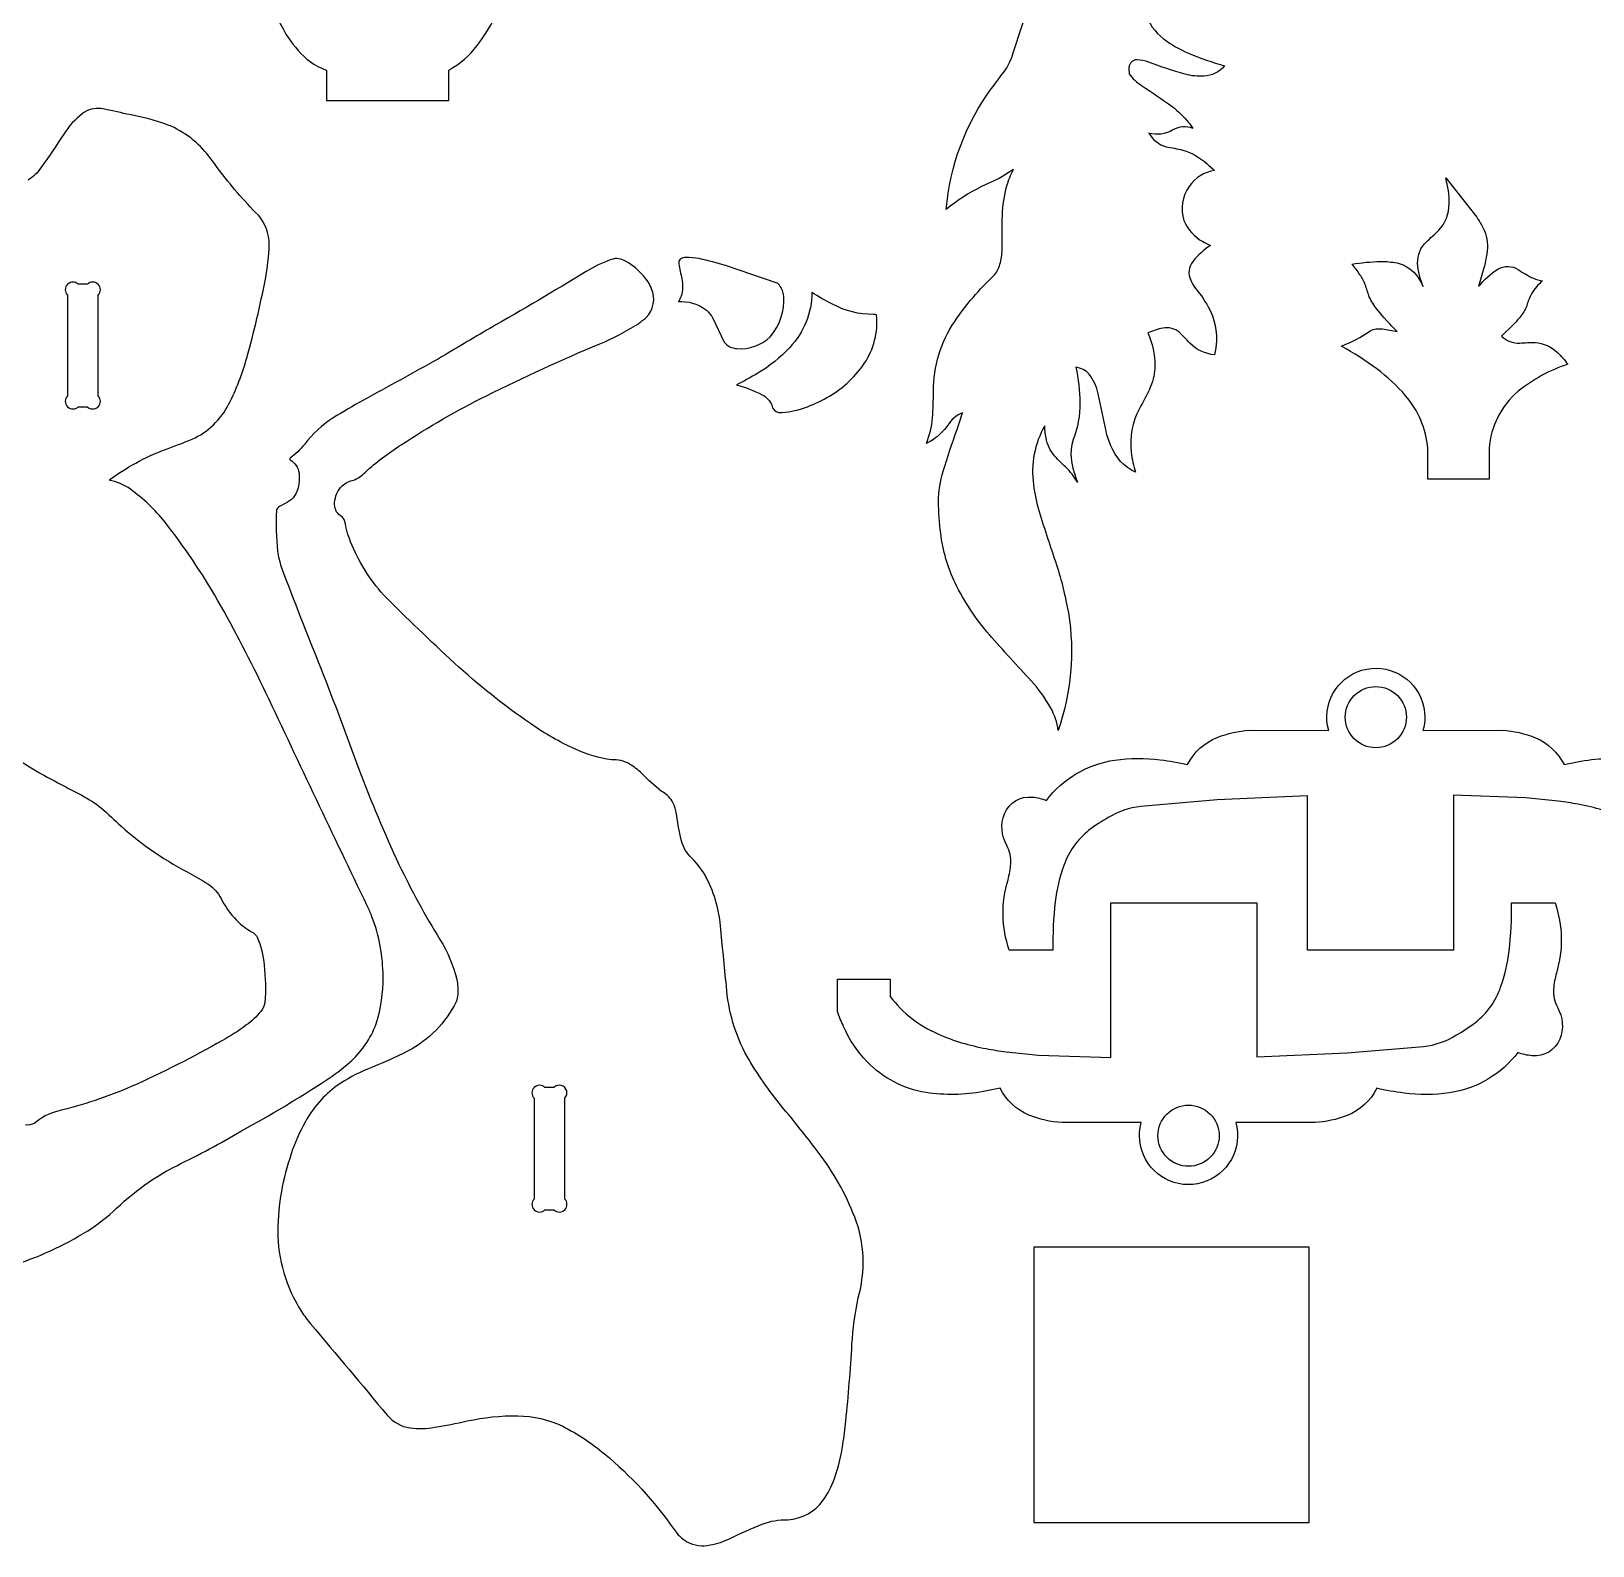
# Model space of a CAD drawing. Extents: x -354 to 404, y -248 to 385.
# Drawn here: x -60.1 to 93, y -239 to -90.5 of the extents above; entities that cross this region are included whole.
import ezdxf

# ---------------------------------------------------------------- set-up
doc = ezdxf.new("R2010")
doc.units = 0
doc.header["$MEASUREMENT"] = 0
doc.layers.get('0').update_dxf_attribs({"linetype": 'CONTINUOUS'})

msp = doc.modelspace()

# ---------------------------------------------------------------- linework, layer by layer
for points in [[(49.09, -88.64, 0.159769), (50.89, -91.24, 0.065779), (53.35, -92.65, 0.029941), (56.88, -93.9, -0.206916), (54.83, -94.9, -0.081775), (53.01, -94.72, -0.016954), (49.43, -93.53, 0.064515), (48.27, -93.3, 0.399711), (47.5, -94.04, 0.045603), (47.52, -94.67, 0.096194), (48.73, -95.82, -0.015351), (51.73, -97.87, -0.055443), (53.35, -99.45, -0.026995), (53.76, -100.03, 0.229102), (51.81, -100.18, -0.208807), (49.45, -100.48, 0.204628), (51.14, -101.82, -0.016988), (52.78, -102.15, -0.107431), (55.15, -103.49, -0.022475), (55.89, -104.15, 0.218712), (53.41, -105.72, 0.242792), (52.89, -109.05, 0.171211), (54.73, -111.12, 0.034263), (55.48, -111.5, 0.079498), (53.78, -113.05, 0.288426), (53.55, -114.91, 0.058521), (54.4, -116.2, -0.0702), (55.68, -118.4, -0.147236), (55.9, -122.22, -0.181166), (53.47, -121.09, 0.021509), (52.46, -120.03, 0.230598), (50.83, -119.6, 0.065123), (49.35, -120.08, -0.102302), (50.05, -123.31, -0.091665), (49.62, -125.33, -0.024357), (48.53, -127.5, 0.156722), (47.72, -131.78, 0.053485), (48.15, -133.74, -0.192414), (45.72, -131.13, -0.043722), (45.25, -129.72, -0.004509), (44.48, -126.04, 0.118447), (43.6, -124.13, 0.179303), (42.29, -123.43, -0.045794), (42.69, -126.93, -0.090782), (42.04, -130.53, 0.149509), (42, -133.34, 0.02609), (42.46, -134.72, 0.066918), (41.29, -133.22, -0.012755), (40.23, -132.17, -0.141985), (39.37, -130.35, -0.037855), (39.24, -129.17, 0.165969), (38.14, -134.95, 0.039609), (38.69, -137.57, 0.008308), (40.4, -142.81, -0.030814), (41.56, -147.52, -0.124766), (40.55, -159.06, 0.102562), (39.81, -156.81, 0.056957), (37.93, -154.21, -0.00545), (33.81, -149.66, -0.063267), (30.45, -144.59, -0.079245), (29.04, -139.72, -0.027955), (28.82, -136.62, -0.072759), (29.28, -133.64, -0.014972), (30.65, -129.54, 0.011768), (31.18, -127.9, 0.164845), (29.72, -129.16, -0.068298), (28.34, -130.52, -0.044943), (27.64, -130.92, 0.076702), (28.23, -128.41, 0.025079), (28.32, -125.81, -0.150388), (30.42, -118.94, -0.05506), (34.25, -114.46, 0.123663), (34.85, -113.34, 0.057019), (35.06, -111.95, -0.011127), (35.09, -108.54, -0.053994), (35.52, -105.67, -0.057119), (36.19, -104.06), (34.78, -104.92), (33.03, -105.73, 0.059006), (29.58, -107.98, -0.138745), (34, -96.14, 0.003131), (35.39, -94.28, 0.075431), (36.15, -92.63, -0.049842), (41.93, -78.71, 0.025525)], [(-37.28, -86.7, 0.016691), (-35.15, -90.77, 0.072661), (-33.1, -93.23, 0.093343), (-31.18, -94.3), (-31.18, -97.3), (-19.18, -97.3), (-19.18, -94.3, 0.105285), (-16.4, -91.9, 0.055213), (-14.35, -88.5, -0.012702)], [(-62.11, -211.54, 0.06409), (-54.59, -208.11, 0.047462), (-51.77, -205.9, -0.03057), (-48.57, -203.3, -0.031108), (-45.86, -201.72, 0.01828), (-39.51, -198.32, 0.017587), (-31.2, -193.34, 0.027584), (-28.92, -191.62, 0.123049), (-26.3, -187.81, 0.081136), (-25.63, -183.2, 0.090106), (-26.72, -177.31, 0.018928), (-27.19, -176.25, -0.000508), (-37.12, -155.37, 0.018697), (-41.85, -146.28, 0.035354), (-47.01, -138.62, 0.06546), (-50.39, -135.4, 0.096465), (-52.49, -134.51, -0.069768), (-47.05, -131.53, 0.011863), (-44.35, -130.5, 0.168714), (-40.77, -127.08, 0.05114), (-38.99, -122.51, 0.019508), (-37.17, -114.81, 0.03904), (-36.79, -111.4, 0.178461), (-37.86, -108.53, -0.034466), (-41.8, -103.99, 0.021976), (-43.09, -102.29, 0.137779), (-47.32, -99.47, 0.031604), (-50.76, -98.62, 0.007114), (-53.26, -98.08, 0.189702), (-55.1, -98.56, 0.082574), (-56.94, -100.58, -0.009721), (-59.17, -103.89, -0.099403), (-60.43, -105.09, -0.318601)], [(96.27, -167.73, 0.059209), (91.53, -166.29, 0.014857), (89.59, -165.97), (86.41, -165.65), (79.33, -165.4), (79.33, -180.58), (65, -180.58), (65, -165.47), (56.14, -165.86), (48.65, -166.49, 0.102498), (45.47, -167.59, 0.030753), (43.57, -168.84, 0.139466), (41.1, -172.3, 0.060508), (40.27, -175.86, 0.03116), (40.03, -180.58), (35.76, -180.58, -0.157017), (35.64, -173.7, 0.035516), (35.92, -172.13, 0.137176), (35.53, -170.34, -0.223614), (35.28, -167.21, -0.331307), (38.03, -165.59, -0.077138), (39.4, -165.91, -0.196321), (46.11, -161.96, -0.070369), (50.57, -161.93, -0.029269), (53.24, -162.4, -0.181597), (56.16, -159.73, -0.07802), (59.3, -159.03), (67.08, -159.05, -0.41005), (70.34, -153.15, -0.41005), (76.29, -156.32, -0.144558), (76.32, -159.05), (84.1, -159.03, -0.081978), (87.36, -159.77, -0.173701), (90.16, -162.4), (91.81, -162.07, -0.082916), (97.45, -161.98, -0.161544)], [(-66.17, -157.59, 0.089508), (-59.33, -163.19, 0.007521), (-55.18, -165.41, -0.046189), (-53.23, -166.67, -0.011503), (-51.32, -168.44, 0.061887), (-44.38, -173.17, -0.031072), (-42.59, -174.25, -0.123828), (-41.4, -175.74, 0.080541), (-39.77, -177.89, 0.042401), (-38.35, -178.9, -0.144644), (-37.97, -179.31, -0.077141), (-37.3, -182.05, -0.053762), (-37.23, -185.74, -0.122103), (-37.6, -186.59, -0.062569), (-39.07, -187.96, -0.037214), (-41.39, -189.44, -0.02424), (-50.32, -193.97, -0.042548), (-57.53, -196.37, 0.113695), (-59.83, -197.58, -0.154666), (-60.69, -197.72, 0.061744)]]:
    msp.add_lwpolyline(points, format="xyb")
for points in [[(82.8, -134.4), (76.8, -134.4), (76.8, -131.4, 0.155993), (74.62, -126.23, 0.059057), (71.79, -123.61, 0.034888), (68.34, -121.37, 0.064905), (71.14, -119.86, -0.160834), (72.34, -119.69, -0.027636), (73.8, -119.94, -0.027834), (71.82, -117.77, -0.052141), (71.06, -116.53, -0.010474), (70.66, -115.34, 0.056999), (70.14, -114.37, 0.025774), (69.36, -113.33, -0.033934), (72.15, -113.07, -0.043905), (73.78, -113.21, -0.197847), (75.84, -114.64, -0.035469), (76.34, -115.54, -0.078536), (75.8, -113.25, -0.213048), (76.66, -111.14, 0.006121), (77.85, -110.04, 0.193622), (78.89, -107.42, 0.070609), (78.56, -104.87), (81.46, -108.55, -0.051065), (82.35, -110.06, -0.140689), (82.59, -112.31, -0.030493), (82.3, -113.71), (81.78, -115.53, -0.078778), (83.67, -113.81, -0.283428), (85.66, -113.87, 0.038645), (87.16, -114.72, 0.063253), (88.03, -114.96, 0.062618), (86.96, -116.24, 0.068712), (86.51, -117.38, -0.078977), (85.96, -118.36, -0.028202), (85.23, -119.21), (84.02, -120.39, 0.204637), (85.82, -121.07, -0.025175), (87.32, -121.02, -0.177492), (89.5, -122, -0.048942), (90.52, -123.15, 0.092215), (85.63, -125.82, 0.199609), (82.8, -131.4)], [(-2.51, -112.8, 0.134651), (-3.26, -112.89, 0.055888), (-5.73, -114.06, -0.007734), (-15.16, -119.63, 0.003779), (-20.21, -122.62, -0.002321), (-27.6, -126.69, 0.009971), (-30.51, -128.4, 0.094813), (-33.33, -131, -0.062206), (-34.75, -132.35, 0.416235), (-34.73, -132.52, -0.231713), (-33.87, -133.83, -0.140587), (-34.19, -135.86, -0.115779), (-34.8, -136.54, -0.039988), (-35.66, -137.02, 0.162249), (-36.04, -137.37, 0.104471), (-36.08, -137.49, 0.039751), (-35.97, -141.47, 0.049505), (-35.62, -143, 0.008144), (-31.73, -152.95, -0.005707), (-28.01, -162.85, 0.017775), (-24.07, -172.19, 0.027389), (-20.05, -179.55, -0.081514), (-18.41, -183.48, -0.076113), (-18.31, -184.9, -0.052898), (-18.47, -185.65, -0.158668), (-23.17, -190.47, -0.028819), (-27.17, -192.25, 0.048017), (-30.14, -193.87, 0.110914), (-33.27, -197.45, 0.052429), (-34.63, -200.55, 0.081677), (-35.96, -208.09, 0.143639), (-33.63, -216.02, 0.028628), (-32.73, -217.24, -0.002825), (-25.23, -226.18, 0.185322), (-22.99, -227.43, 0.073426), (-20.58, -227.37, 0.014938), (-17.39, -226.75, -0.057137), (-12.42, -226.24, -0.107587), (-8.02, -227.27, -0.056916), (-3.93, -229.97, -0.066558), (2.9, -237.38, 0.112387), (4.17, -238.59, 0.182857), (6.45, -238.9, 0.072292), (8.39, -238.26, -0.014094), (11.53, -236.87, -0.099021), (14.05, -236.43, 0.227521), (17.51, -234.53, 0.073124), (18.62, -232.38, 0.049073), (19.45, -229.04, 0.014518), (19.74, -226.76, 0.010676), (20.34, -219.23, -0.035375), (20.96, -214.67, 0.162659), (20.61, -206.77, 0.071364), (17.04, -200.41, 0.014173), (13.44, -195.89, -0.039247), (10.06, -191.01, -0.109261), (8.03, -184.11, -0.002472), (7.45, -178.19, 0.103092), (5.94, -173.25, 0.071633), (4.44, -171.37, -0.12856), (3.55, -169.63, -0.012507), (3.11, -167.09, 0.088868), (2.7, -165.97, 0.135613), (1.67, -165.03, -0.02949), (-0.27, -163.26, 0.055604), (-1.46, -162.34, 0.142635), (-3.23, -161.93, -0.076115), (-6.76, -160.9, -0.046171), (-11.19, -158.38, -0.034308), (-18.63, -152.44, -0.01178), (-25.59, -145.74, -0.088827), (-28.81, -140.57, -0.053821), (-29.37, -138.55, 0.220543), (-29.81, -138.01, -0.271486), (-30.38, -136.72, -0.178573), (-29.65, -135.06, -0.118043), (-28.51, -134.5, 0.114176), (-27.4, -133.75, -0.041757), (-23.85, -131.04, -0.029481), (-15.5, -126.23, -0.015622), (-4.38, -121.14, 0.042758), (-0.67, -119.21, 0.03021), (0.16, -118.57, 0.309283), (0.69, -115.74, 0.097888), (-0.1, -114.49, 0.092614), (-1.81, -113.07, 0.049196)], [(3.32, -117.01, -0.183194), (5.97, -117.77, -0.084417), (6.66, -118.56), (7.81, -120.97, 0.212813), (9.06, -121.61, 0.215186), (12.32, -120.46, 0.196451), (13.66, -116.47, 0.13858), (13.23, -115.4, 0.05227), (13.01, -115.19), (8.03, -113.51, 0.026396), (5.35, -112.79, 0.046394), (4.05, -112.67, 0.126505), (3.51, -112.85, 0.260516), (3.37, -113.3, 0.030325), (3.67, -114.76, -0.120695), (3.59, -116.48, -0.059926)], [(-56.57, -116.37), (-56.57, -126.25, 1), (-55.51, -127.31), (-54.63, -127.31, 1), (-53.57, -126.25), (-53.57, -116.37, 1), (-54.63, -115.31), (-55.51, -115.31, 1)], [(9.02, -125.16, -0.051144), (11.53, -126.13, -0.180035), (12.48, -127.17, 0.282704), (13.13, -127.87, 0.088241), (15.69, -127.41, 0.096354), (19.84, -125.03, 0.052748), (21.55, -123.08, 0.170335), (22.76, -118.31, 0.064316), (22.46, -118.27, -0.12136), (18.44, -117.27, -0.032246), (16.42, -116.1, -0.190005), (14.24, -121.49, -0.073461), (11.1, -124.03, -0.021836)], [(68.7, -157.75, -0.414214), (71.7, -154.75, -0.414214), (74.7, -157.75, -0.414214), (71.7, -160.75, -0.414214)], [(60.04, -191.06), (68.9, -190.67), (76.38, -190.05, 0.102498), (79.56, -188.94, 0.030753), (81.46, -187.69, 0.139463), (83.94, -184.23, 0.060508), (84.77, -180.67, 0.03116), (85.01, -175.95), (89.27, -175.95, -0.157017), (89.4, -182.83, 0.035516), (89.12, -184.4, 0.137176), (89.51, -186.19, -0.223621), (89.75, -189.32, -0.331308), (87.01, -190.94, -0.077104), (85.63, -190.62, -0.196318), (78.93, -194.57, -0.070369), (74.47, -194.6, -0.029269), (71.8, -194.13, -0.181597), (68.88, -196.8, -0.07802), (65.74, -197.5), (57.96, -197.48, -0.410057), (54.7, -203.38, -0.410057), (48.75, -200.21, -0.144618), (48.71, -197.48), (40.94, -197.5, -0.081972), (37.67, -196.76, -0.1737), (34.87, -194.13), (33.23, -194.46, -0.082918), (27.58, -194.55, -0.161538), (21.84, -191.54, -0.087482), (19.51, -188.07, -0.023846), (18.92, -186.62), (18.92, -183.45), (24.1, -183.45), (24.1, -185.13, 0.131683), (28.76, -188.8, 0.059213), (33.51, -190.24, 0.01485), (35.45, -190.56), (38.63, -190.88), (45.71, -191.13), (45.71, -175.95), (60.04, -175.95)], [(-10.82, -195.11), (-10.82, -204.99, 1), (-9.76, -206.05), (-8.88, -206.05, 1), (-7.82, -204.99), (-7.82, -195.11, 1), (-8.88, -194.05), (-9.76, -194.05, 1)], [(56.34, -198.78, -0.414214), (53.34, -201.78, -0.414214), (50.34, -198.78, -0.414214), (53.34, -195.78, -0.414214)]]:
    msp.add_lwpolyline(points, format="xyb", close=True)
msp.add_lwpolyline([(65.16, -209.71), (38.16, -209.71), (38.16, -236.71), (65.16, -236.71)], close=True)

doc.saveas('drawing.dxf')
